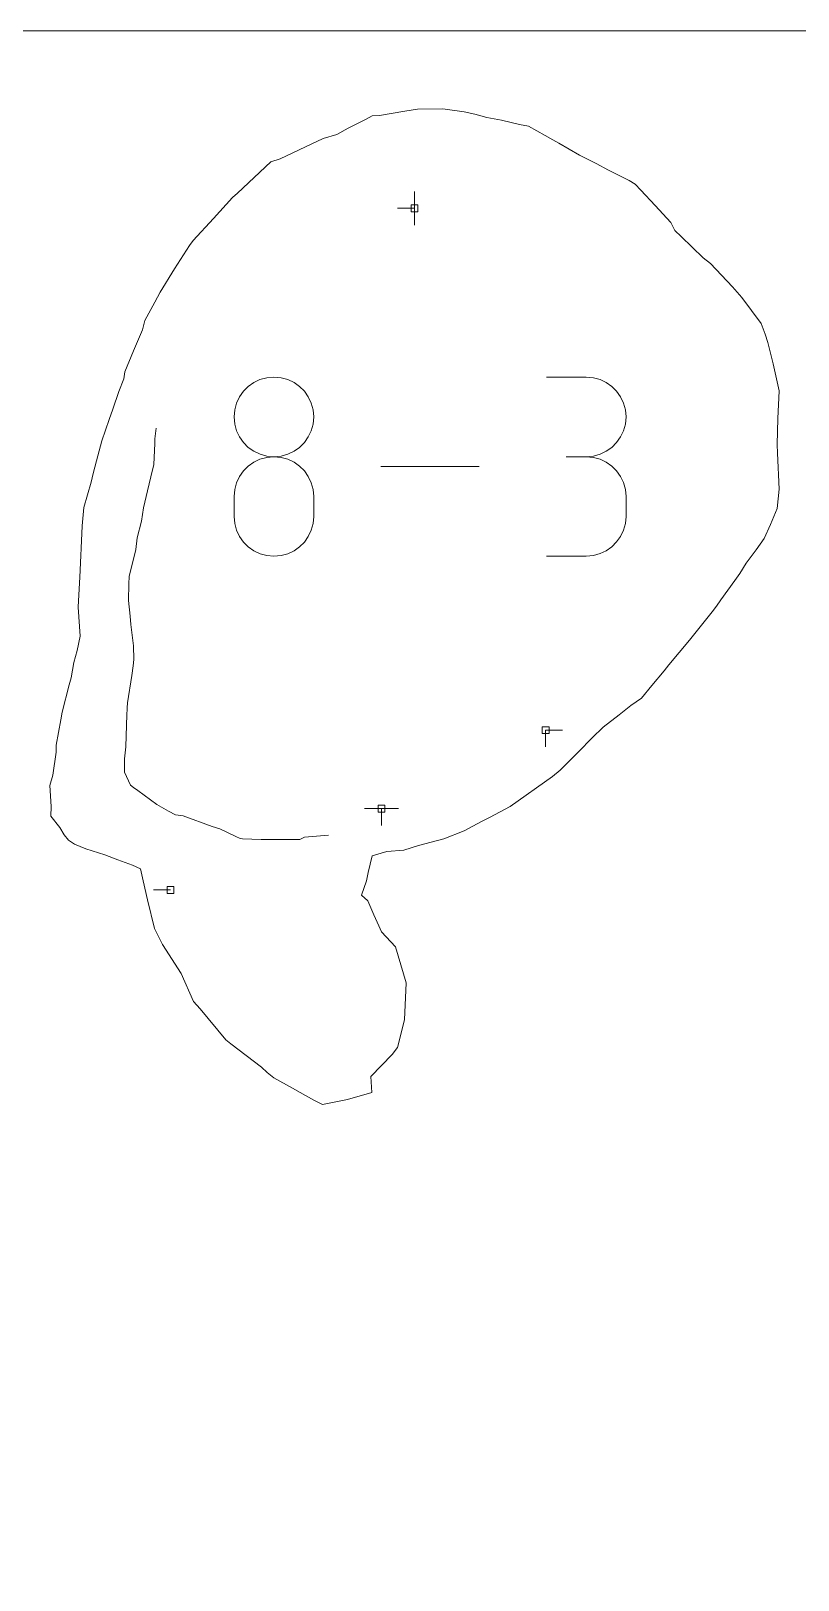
# Model space of a CAD drawing. Header units: millimetres. Extents: x -446 to 392, y -249 to 379.
# Drawn here: x 170.6 to 235.5, y 247.9 to 379 of the extents above; entities that cross this region are included whole.
import ezdxf

# ---------------------------------------------------------------- set-up
doc = ezdxf.new("R2010")
doc.units = ezdxf.units.MM
doc.header["$MEASUREMENT"] = 0
doc.layers.add('Layer 1', color=7, linetype='Continuous')

msp = doc.modelspace()

# ---------------------------------------------------------------- linework, layer by layer
at = {"layer": 'Layer 1', "color": 5, "lineweight": 0}
for points, knots in [([(-446.0374, -230.5655), (-446.0374, -230.5655), (392.1616, -230.5655), (392.1616, -230.5655), (392.1616, -230.5655), (392.1616, -230.5655), (392.1616, 379.0343), (392.1616, 379.0343), (392.1616, 379.0343), (392.1616, 379.0343), (-446.0374, 379.0343), (-446.0374, 379.0343), (-446.0374, 379.0343), (-446.0374, 379.0343), (-446.0374, -230.5655), (-446.0374, -230.5655)], [0, 0, 0, 0, 0.2, 0.2, 0.2, 0.2, 0.4, 0.4, 0.4, 0.4, 0.6, 0.6, 0.6, 0.6, 1, 1, 1, 1]), ([(201.6328, 292.9546), (201.6328, 292.9546), (202.2327, 295.3052), (202.2327, 295.3052), (202.2327, 295.3052), (202.2327, 295.3052), (202.3812, 298.4278), (202.3812, 298.4278), (202.3812, 298.4278), (202.3812, 298.4278), (201.4785, 301.4743), (201.4785, 301.4743), (201.4785, 301.4743), (201.4785, 301.4743), (200.2729, 302.7622), (200.2729, 302.7622), (200.2729, 302.7622), (200.2729, 302.7622), (200.0501, 303.2696), (200.0501, 303.2696), (200.0501, 303.2696), (200.0501, 303.2696), (199.633, 304.2049), (199.633, 304.2049), (199.633, 304.2049), (199.633, 304.2049), (199.1244, 305.3648), (199.1244, 305.3648), (199.1244, 305.3648), (199.1244, 305.3648), (198.5988, 305.8716), (198.5988, 305.8716), (198.5988, 305.8716), (198.5988, 305.8716), (199.0045, 307.0646), (199.0045, 307.0646), (199.0045, 307.0646), (199.0045, 307.0646), (199.1701, 307.7742), (199.1701, 307.7742), (199.1701, 307.7742), (199.1701, 307.7742), (199.5015, 309.1827), (199.5015, 309.1827), (199.5015, 309.1827), (199.5015, 309.1827), (200.7414, 309.5689), (200.7414, 309.5689), (200.7414, 309.5689), (200.7414, 309.5689), (202.1813, 309.6723), (202.1813, 309.6723), (202.1813, 309.6723), (202.1813, 309.6723), (203.4269, 310.0723), (203.4269, 310.0723), (203.4269, 310.0723), (203.4269, 310.0723), (203.9525, 310.21), (203.9525, 310.21), (203.9525, 310.21), (203.9525, 310.21), (205.5638, 310.6328), (205.5638, 310.6328), (205.5638, 310.6328), (205.5638, 310.6328), (207.2722, 311.2985), (207.2722, 311.2985), (207.2722, 311.2985), (207.2722, 311.2985), (208.7577, 312.0881), (208.7577, 312.0881), (208.7577, 312.0881), (208.7577, 312.0881), (209.4319, 312.4486), (209.4319, 312.4486), (209.4319, 312.4486), (209.4319, 312.4486), (211.1689, 313.3742), (211.1689, 313.3742), (211.1689, 313.3742), (211.1689, 313.3742), (214.74, 315.9151), (214.74, 315.9151), (214.74, 315.9151), (214.74, 315.9151), (215.4028, 316.4556), (215.4028, 316.4556), (215.4028, 316.4556), (215.4028, 316.4556), (216.9569, 318.0092), (216.9569, 318.0092), (216.9569, 318.0092), (216.9569, 318.0092), (218.1168, 319.1708), (218.1168, 319.1708), (218.1168, 319.1708), (218.1168, 319.1708), (219.0424, 320.0855), (219.0424, 320.0855), (219.0424, 320.0855), (219.0424, 320.0855), (220.4022, 321.1192), (220.4022, 321.1192), (220.4022, 321.1192), (220.4022, 321.1192), (221.385, 321.9071), (221.385, 321.9071), (221.385, 321.9071), (221.385, 321.9071), (222.2763, 322.5459), (222.2763, 322.5459), (222.2763, 322.5459), (222.2763, 322.5459), (223.1677, 323.6189), (223.1677, 323.6189), (223.1677, 323.6189), (223.1677, 323.6189), (224.2076, 324.8542), (224.2076, 324.8542), (224.2076, 324.8542), (224.2076, 324.8542), (224.6075, 325.3576), (224.6075, 325.3576), (224.6075, 325.3576), (224.6075, 325.3576), (226.3559, 327.4482), (226.3559, 327.4482), (226.3559, 327.4482), (226.3559, 327.4482), (226.7959, 328.027), (226.7959, 328.027), (226.7959, 328.027), (226.7959, 328.027), (228.2643, 329.8554), (228.2643, 329.8554), (228.2643, 329.8554), (228.2643, 329.8554), (228.63, 330.3348), (228.63, 330.3348), (228.63, 330.3348), (228.63, 330.3348), (229.0013, 330.8616), (229.0013, 330.8616), (229.0013, 330.8616), (229.0013, 330.8616), (230.1841, 332.5054), (230.1841, 332.5054), (230.1841, 332.5054), (230.1841, 332.5054), (230.6069, 333.0888), (230.6069, 333.0888), (230.6069, 333.0888), (230.6069, 333.0888), (231.1326, 333.9613), (231.1326, 333.9613), (231.1326, 333.9613), (231.1326, 333.9613), (231.9782, 335.1114), (231.9782, 335.1114), (231.9782, 335.1114), (231.9782, 335.1114), (232.6695, 336.0519), (232.6695, 336.0519), (232.6695, 336.0519), (232.6695, 336.0519), (233.1838, 337.2483), (233.1838, 337.2483), (233.1838, 337.2483), (233.1838, 337.2483), (233.7666, 338.6065), (233.7666, 338.6065), (233.7666, 338.6065), (233.7666, 338.6065), (233.9151, 340.2497), (233.9151, 340.2497), (233.9151, 340.2497), (233.9151, 340.2497), (233.7951, 343.278), (233.7951, 343.278), (233.7951, 343.278), (233.7951, 343.278), (233.7551, 344.0322), (233.7551, 344.0322), (233.7551, 344.0322), (233.7551, 344.0322), (233.818, 346.232), (233.818, 346.232), (233.818, 346.232), (233.818, 346.232), (233.9323, 348.5689), (233.9323, 348.5689), (233.9323, 348.5689), (233.9323, 348.5689), (233.418, 350.8429), (233.418, 350.8429), (233.418, 350.8429), (233.418, 350.8429), (232.9667, 352.6485), (232.9667, 352.6485), (232.9667, 352.6485), (232.9667, 352.6485), (232.7495, 353.3741), (232.7495, 353.3741), (232.7495, 353.3741), (232.7495, 353.3741), (232.401, 354.2769), (232.401, 354.2769), (232.401, 354.2769), (232.401, 354.2769), (230.7726, 356.4709), (230.7726, 356.4709), (230.7726, 356.4709), (230.7726, 356.4709), (229.967, 357.3794), (229.967, 357.3794), (229.967, 357.3794), (229.967, 357.3794), (228.1329, 359.3563), (228.1329, 359.3563), (228.1329, 359.3563), (228.1329, 359.3563), (227.4872, 359.8191), (227.4872, 359.8191), (227.4872, 359.8191), (227.4872, 359.8191), (225.6246, 361.6247), (225.6246, 361.6247), (225.6246, 361.6247), (225.6246, 361.6247), (225.0989, 362.1389), (225.0989, 362.1389), (225.0989, 362.1389), (225.0989, 362.1389), (224.7618, 362.8188), (224.7618, 362.8188), (224.7618, 362.8188), (224.7618, 362.8188), (223.4248, 364.2587), (223.4248, 364.2587), (223.4248, 364.2587), (223.4248, 364.2587), (222.2249, 365.5557), (222.2249, 365.5557), (222.2249, 365.5557), (222.2249, 365.5557), (221.7507, 366.0756), (221.7507, 366.0756), (221.7507, 366.0756), (221.7507, 366.0756), (221.2364, 366.3613), (221.2364, 366.3613), (221.2364, 366.3613), (221.2364, 366.3613), (219.4938, 367.2412), (219.4938, 367.2412), (219.4938, 367.2412), (219.4938, 367.2412), (218.4424, 367.8069), (218.4424, 367.8069), (218.4424, 367.8069), (218.4424, 367.8069), (217.0254, 368.5268), (217.0254, 368.5268), (217.0254, 368.5268), (217.0254, 368.5268), (215.2885, 369.5439), (215.2885, 369.5439), (215.2885, 369.5439), (215.2885, 369.5439), (214.7685, 369.8238), (214.7685, 369.8238), (214.7685, 369.8238), (214.7685, 369.8238), (214.1229, 370.1724), (214.1229, 370.1724), (214.1229, 370.1724), (214.1229, 370.1724), (212.7287, 370.9723), (212.7287, 370.9723), (212.7287, 370.9723), (212.7287, 370.9723), (211.9745, 371.1208), (211.9745, 371.1208), (211.9745, 371.1208), (211.9745, 371.1208), (210.4318, 371.4751), (210.4318, 371.4751), (210.4318, 371.4751), (210.4318, 371.4751), (209.2034, 371.7151), (209.2034, 371.7151), (209.2034, 371.7151), (209.2034, 371.7151), (208.1864, 371.9893), (208.1864, 371.9893), (208.1864, 371.9893), (208.1864, 371.9893), (207.2836, 372.2007), (207.2836, 372.2007), (207.2836, 372.2007), (207.2836, 372.2007), (205.4666, 372.4464), (205.4666, 372.4464), (205.4666, 372.4464), (205.4666, 372.4464), (203.3354, 372.4007), (203.3354, 372.4007), (203.3354, 372.4007), (203.3354, 372.4007), (202.2613, 372.235), (202.2613, 372.235), (202.2613, 372.235), (202.2613, 372.235), (200.1186, 371.875), (200.1186, 371.875), (200.1186, 371.875), (200.1186, 371.875), (199.4901, 371.8465), (199.4901, 371.8465), (199.4901, 371.8465), (199.4901, 371.8465), (198.9759, 371.5722), (198.9759, 371.5722), (198.9759, 371.5722), (198.9759, 371.5722), (197.4675, 370.8123), (197.4675, 370.8123), (197.4675, 370.8123), (197.4675, 370.8123), (196.5076, 370.2638), (196.5076, 370.2638), (196.5076, 370.2638), (196.5076, 370.2638), (195.3534, 369.9381), (195.3534, 369.9381), (195.3534, 369.9381), (195.3534, 369.9381), (193.3308, 368.9725), (193.3308, 368.9725), (193.3308, 368.9725), (193.3308, 368.9725), (191.7252, 368.2011), (191.7252, 368.2011), (191.7252, 368.2011), (191.7252, 368.2011), (190.9196, 367.9554), (190.9196, 367.9554), (190.9196, 367.9554), (190.9196, 367.9554), (188.0913, 365.2986), (188.0913, 365.2986), (188.0913, 365.2986), (188.0913, 365.2986), (187.6685, 364.9215), (187.6685, 364.9215), (187.6685, 364.9215), (187.6685, 364.9215), (186.0801, 363.1674), (186.0801, 363.1674), (186.0801, 363.1674), (186.0801, 363.1674), (184.3431, 361.2876), (184.3431, 361.2876), (184.3431, 361.2876), (184.3431, 361.2876), (184.0403, 360.859), (184.0403, 360.859), (184.0403, 360.859), (184.0403, 360.859), (182.7661, 358.8935), (182.7661, 358.8935), (182.7661, 358.8935), (182.7661, 358.8935), (181.5605, 356.9109), (181.5605, 356.9109), (181.5605, 356.9109), (181.5605, 356.9109), (181.1034, 356.0824), (181.1034, 356.0824), (181.1034, 356.0824), (181.1034, 356.0824), (180.2578, 354.5283), (180.2578, 354.5283), (180.2578, 354.5283), (180.2578, 354.5283), (180.0693, 353.7398), (180.0693, 353.7398), (180.0693, 353.7398), (180.0693, 353.7398), (179.3036, 351.9514), (179.3036, 351.9514), (179.3036, 351.9514), (179.3036, 351.9514), (178.5609, 350.1859), (178.5609, 350.1859), (178.5609, 350.1859), (178.5609, 350.1859), (178.4866, 349.5916), (178.4866, 349.5916), (178.4866, 349.5916), (178.4866, 349.5916), (178.0638, 348.5003), (178.0638, 348.5003), (178.0638, 348.5003), (178.0638, 348.5003), (177.5552, 347.0148), (177.5552, 347.0148), (177.5552, 347.0148), (177.5552, 347.0148), (177.2581, 346.1348), (177.2581, 346.1348), (177.2581, 346.1348), (177.2581, 346.1348), (176.6239, 344.3179), (176.6239, 344.3179), (176.6239, 344.3179), (176.6239, 344.3179), (176.1668, 342.6381), (176.1668, 342.6381), (176.1668, 342.6381), (176.1668, 342.6381), (175.8926, 341.5582), (175.8926, 341.5582), (175.8926, 341.5582), (175.8926, 341.5582), (175.7154, 340.8383), (175.7154, 340.8383), (175.7154, 340.8383), (175.7154, 340.8383), (175.0984, 338.691), (175.0984, 338.691), (175.0984, 338.691), (175.0984, 338.691), (174.9498, 337.1278), (174.9498, 337.1278), (174.9498, 337.1278), (174.9498, 337.1278), (174.8698, 335.2303), (174.8698, 335.2303), (174.8698, 335.2303), (174.8698, 335.2303), (174.847, 334.6155), (174.847, 334.6155), (174.847, 334.6155), (174.847, 334.6155), (174.767, 332.7734), (174.767, 332.7734), (174.767, 332.7734), (174.767, 332.7734), (174.6584, 330.7816), (174.6584, 330.7816), (174.6584, 330.7816), (174.6584, 330.7816), (174.6241, 330.2405), (174.6241, 330.2405), (174.6241, 330.2405), (174.6241, 330.2405), (174.8012, 327.7973), (174.8012, 327.7973), (174.8012, 327.7973), (174.8012, 327.7973), (174.527, 326.5883), (174.527, 326.5883), (174.527, 326.5883), (174.527, 326.5883), (174.2642, 325.5724), (174.2642, 325.5724), (174.2642, 325.5724), (174.2642, 325.5724), (174.0242, 324.2651), (174.0242, 324.2651), (174.0242, 324.2651), (174.0242, 324.2651), (173.8756, 323.6612), (173.8756, 323.6612), (173.8756, 323.6612), (173.8756, 323.6612), (173.2757, 321.3591), (173.2757, 321.3591), (173.2757, 321.3591), (173.2757, 321.3591), (173.15, 320.7032), (173.15, 320.7032), (173.15, 320.7032), (173.15, 320.7032), (172.7615, 318.5468), (172.7615, 318.5468), (172.7615, 318.5468), (172.7615, 318.5468), (172.7615, 317.9566), (172.7615, 317.9566), (172.7615, 317.9566), (172.7615, 317.9566), (172.4758, 316.0168), (172.4758, 316.0168), (172.4758, 316.0168), (172.4758, 316.0168), (172.2244, 315.1375), (172.2244, 315.1375), (172.2244, 315.1375), (172.2244, 315.1375), (172.3444, 313.3708), (172.3444, 313.3708), (172.3444, 313.3708), (172.3444, 313.3708), (172.3158, 312.5378), (172.3158, 312.5378), (172.3158, 312.5378), (172.3158, 312.5378), (173.0871, 311.5744), (173.0871, 311.5744), (173.0871, 311.5744), (173.0871, 311.5744), (173.4528, 310.9613), (173.4528, 310.9613), (173.4528, 310.9613), (173.4528, 310.9613), (173.8128, 310.5111), (173.8128, 310.5111), (173.8128, 310.5111), (173.8128, 310.5111), (174.3041, 310.1717), (174.3041, 310.1717), (174.3041, 310.1717), (174.3041, 310.1717), (175.2641, 309.7695), (175.2641, 309.7695), (175.2641, 309.7695), (175.2641, 309.7695), (176.8867, 309.2655), (176.8867, 309.2655), (176.8867, 309.2655), (176.8867, 309.2655), (177.9895, 308.8433), (177.9895, 308.8433), (177.9895, 308.8433), (177.9895, 308.8433), (179.2351, 308.401), (179.2351, 308.401), (179.2351, 308.401), (179.2351, 308.401), (179.9036, 308.1011), (179.9036, 308.1011), (179.9036, 308.1011), (179.9036, 308.1011), (180.1264, 307.0857), (180.1264, 307.0857), (180.1264, 307.0857), (180.1264, 307.0857), (180.4978, 305.4682), (180.4978, 305.4682), (180.4978, 305.4682), (180.4978, 305.4682), (181.0692, 303.0456), (181.0692, 303.0456), (181.0692, 303.0456), (181.0692, 303.0456), (181.7491, 301.6777), (181.7491, 301.6777), (181.7491, 301.6777), (181.7491, 301.6777), (183.3489, 299.2368), (183.3489, 299.2368), (183.3489, 299.2368), (183.3489, 299.2368), (184.3774, 296.8651), (184.3774, 296.8651), (184.3774, 296.8651), (184.3774, 296.8651), (184.9545, 296.2383), (184.9545, 296.2383), (184.9545, 296.2383), (184.9545, 296.2383), (187.1257, 293.618), (187.1257, 293.618), (187.1257, 293.618), (187.1257, 293.618), (187.5314, 293.2586), (187.5314, 293.2586), (187.5314, 293.2586), (187.5314, 293.2586), (190.1425, 291.3039), (190.1425, 291.3039), (190.1425, 291.3039), (190.1425, 291.3039), (190.6167, 290.852), (190.6167, 290.852), (190.6167, 290.852), (190.6167, 290.852), (191.1653, 290.4035), (191.1653, 290.4035), (191.1653, 290.4035), (191.1653, 290.4035), (192.748, 289.5224), (192.748, 289.5224), (192.748, 289.5224), (192.748, 289.5224), (193.4165, 289.1436), (193.4165, 289.1436), (193.4165, 289.1436), (193.4165, 289.1436), (194.5649, 288.4871), (194.5649, 288.4871), (194.5649, 288.4871), (194.5649, 288.4871), (195.2963, 288.1454), (195.2963, 288.1454), (195.2963, 288.1454), (195.2963, 288.1454), (197.3989, 288.5551), (197.3989, 288.5551), (197.3989, 288.5551), (197.3989, 288.5551), (199.4787, 289.1493), (199.4787, 289.1493), (199.4787, 289.1493), (199.4787, 289.1493), (199.3758, 290.508), (199.3758, 290.508), (199.3758, 290.508), (199.3758, 290.508), (201.1928, 292.3598), (201.1928, 292.3598), (201.1928, 292.3598), (201.1928, 292.3598), (201.6328, 292.9546), (201.6328, 292.9546)], [0, 0, 0, 0, 0.00632911, 0.00632911, 0.00632911, 0.00632911, 0.01265823, 0.01265823, 0.01265823, 0.01265823, 0.01898734, 0.01898734, 0.01898734, 0.01898734, 0.02531646, 0.02531646, 0.02531646, 0.02531646, 0.03164557, 0.03164557, 0.03164557, 0.03164557, 0.03797468, 0.03797468, 0.03797468, 0.03797468, 0.0443038, 0.0443038, 0.0443038, 0.0443038, 0.05063291, 0.05063291, 0.05063291, 0.05063291, 0.05696203, 0.05696203, 0.05696203, 0.05696203, 0.06329114, 0.06329114, 0.06329114, 0.06329114, 0.06962025, 0.06962025, 0.06962025, 0.06962025, 0.07594937, 0.07594937, 0.07594937, 0.07594937, 0.08227848, 0.08227848, 0.08227848, 0.08227848, 0.08860759, 0.08860759, 0.08860759, 0.08860759, 0.09493671, 0.09493671, 0.09493671, 0.09493671, 0.10126582, 0.10126582, 0.10126582, 0.10126582, 0.10759494, 0.10759494, 0.10759494, 0.10759494, 0.11392405, 0.11392405, 0.11392405, 0.11392405, 0.12025316, 0.12025316, 0.12025316, 0.12025316, 0.12658228, 0.12658228, 0.12658228, 0.12658228, 0.13291139, 0.13291139, 0.13291139, 0.13291139, 0.13924051, 0.13924051, 0.13924051, 0.13924051, 0.14556962, 0.14556962, 0.14556962, 0.14556962, 0.15189873, 0.15189873, 0.15189873, 0.15189873, 0.15822785, 0.15822785, 0.15822785, 0.15822785, 0.16455696, 0.16455696, 0.16455696, 0.16455696, 0.17088608, 0.17088608, 0.17088608, 0.17088608, 0.17721519, 0.17721519, 0.17721519, 0.17721519, 0.1835443, 0.1835443, 0.1835443, 0.1835443, 0.18987342, 0.18987342, 0.18987342, 0.18987342, 0.19620253, 0.19620253, 0.19620253, 0.19620253, 0.20253165, 0.20253165, 0.20253165, 0.20253165, 0.20886076, 0.20886076, 0.20886076, 0.20886076, 0.21518987, 0.21518987, 0.21518987, 0.21518987, 0.22151899, 0.22151899, 0.22151899, 0.22151899, 0.2278481, 0.2278481, 0.2278481, 0.2278481, 0.23417722, 0.23417722, 0.23417722, 0.23417722, 0.24050633, 0.24050633, 0.24050633, 0.24050633, 0.24683544, 0.24683544, 0.24683544, 0.24683544, 0.25316456, 0.25316456, 0.25316456, 0.25316456, 0.25949367, 0.25949367, 0.25949367, 0.25949367, 0.26582278, 0.26582278, 0.26582278, 0.26582278, 0.2721519, 0.2721519, 0.2721519, 0.2721519, 0.27848101, 0.27848101, 0.27848101, 0.27848101, 0.28481013, 0.28481013, 0.28481013, 0.28481013, 0.29113924, 0.29113924, 0.29113924, 0.29113924, 0.29746835, 0.29746835, 0.29746835, 0.29746835, 0.30379747, 0.30379747, 0.30379747, 0.30379747, 0.31012658, 0.31012658, 0.31012658, 0.31012658, 0.3164557, 0.3164557, 0.3164557, 0.3164557, 0.32278481, 0.32278481, 0.32278481, 0.32278481, 0.32911392, 0.32911392, 0.32911392, 0.32911392, 0.33544304, 0.33544304, 0.33544304, 0.33544304, 0.34177215, 0.34177215, 0.34177215, 0.34177215, 0.34810127, 0.34810127, 0.34810127, 0.34810127, 0.35443038, 0.35443038, 0.35443038, 0.35443038, 0.36075949, 0.36075949, 0.36075949, 0.36075949, 0.36708861, 0.36708861, 0.36708861, 0.36708861, 0.37341772, 0.37341772, 0.37341772, 0.37341772, 0.37974684, 0.37974684, 0.37974684, 0.37974684, 0.38607595, 0.38607595, 0.38607595, 0.38607595, 0.39240506, 0.39240506, 0.39240506, 0.39240506, 0.39873418, 0.39873418, 0.39873418, 0.39873418, 0.40506329, 0.40506329, 0.40506329, 0.40506329, 0.41139241, 0.41139241, 0.41139241, 0.41139241, 0.41772152, 0.41772152, 0.41772152, 0.41772152, 0.42405063, 0.42405063, 0.42405063, 0.42405063, 0.43037975, 0.43037975, 0.43037975, 0.43037975, 0.43670886, 0.43670886, 0.43670886, 0.43670886, 0.44303797, 0.44303797, 0.44303797, 0.44303797, 0.44936709, 0.44936709, 0.44936709, 0.44936709, 0.4556962, 0.4556962, 0.4556962, 0.4556962, 0.46202532, 0.46202532, 0.46202532, 0.46202532, 0.46835443, 0.46835443, 0.46835443, 0.46835443, 0.47468354, 0.47468354, 0.47468354, 0.47468354, 0.48101266, 0.48101266, 0.48101266, 0.48101266, 0.48734177, 0.48734177, 0.48734177, 0.48734177, 0.49367089, 0.49367089, 0.49367089, 0.49367089, 0.5, 0.5, 0.5, 0.5, 0.50632911, 0.50632911, 0.50632911, 0.50632911, 0.51265823, 0.51265823, 0.51265823, 0.51265823, 0.51898734, 0.51898734, 0.51898734, 0.51898734, 0.52531646, 0.52531646, 0.52531646, 0.52531646, 0.53164557, 0.53164557, 0.53164557, 0.53164557, 0.53797468, 0.53797468, 0.53797468, 0.53797468, 0.5443038, 0.5443038, 0.5443038, 0.5443038, 0.55063291, 0.55063291, 0.55063291, 0.55063291, 0.55696203, 0.55696203, 0.55696203, 0.55696203, 0.56329114, 0.56329114, 0.56329114, 0.56329114, 0.56962025, 0.56962025, 0.56962025, 0.56962025, 0.57594937, 0.57594937, 0.57594937, 0.57594937, 0.58227848, 0.58227848, 0.58227848, 0.58227848, 0.58860759, 0.58860759, 0.58860759, 0.58860759, 0.59493671, 0.59493671, 0.59493671, 0.59493671, 0.60126582, 0.60126582, 0.60126582, 0.60126582, 0.60759494, 0.60759494, 0.60759494, 0.60759494, 0.61392405, 0.61392405, 0.61392405, 0.61392405, 0.62025316, 0.62025316, 0.62025316, 0.62025316, 0.62658228, 0.62658228, 0.62658228, 0.62658228, 0.63291139, 0.63291139, 0.63291139, 0.63291139, 0.63924051, 0.63924051, 0.63924051, 0.63924051, 0.64556962, 0.64556962, 0.64556962, 0.64556962, 0.65189873, 0.65189873, 0.65189873, 0.65189873, 0.65822785, 0.65822785, 0.65822785, 0.65822785, 0.66455696, 0.66455696, 0.66455696, 0.66455696, 0.67088608, 0.67088608, 0.67088608, 0.67088608, 0.67721519, 0.67721519, 0.67721519, 0.67721519, 0.6835443, 0.6835443, 0.6835443, 0.6835443, 0.68987342, 0.68987342, 0.68987342, 0.68987342, 0.69620253, 0.69620253, 0.69620253, 0.69620253, 0.70253165, 0.70253165, 0.70253165, 0.70253165, 0.70886076, 0.70886076, 0.70886076, 0.70886076, 0.71518987, 0.71518987, 0.71518987, 0.71518987, 0.72151899, 0.72151899, 0.72151899, 0.72151899, 0.7278481, 0.7278481, 0.7278481, 0.7278481, 0.73417722, 0.73417722, 0.73417722, 0.73417722, 0.74050633, 0.74050633, 0.74050633, 0.74050633, 0.74683544, 0.74683544, 0.74683544, 0.74683544, 0.75316456, 0.75316456, 0.75316456, 0.75316456, 0.75949367, 0.75949367, 0.75949367, 0.75949367, 0.76582278, 0.76582278, 0.76582278, 0.76582278, 0.7721519, 0.7721519, 0.7721519, 0.7721519, 0.77848101, 0.77848101, 0.77848101, 0.77848101, 0.78481013, 0.78481013, 0.78481013, 0.78481013, 0.79113924, 0.79113924, 0.79113924, 0.79113924, 0.79746835, 0.79746835, 0.79746835, 0.79746835, 0.80379747, 0.80379747, 0.80379747, 0.80379747, 0.81012658, 0.81012658, 0.81012658, 0.81012658, 0.8164557, 0.8164557, 0.8164557, 0.8164557, 0.82278481, 0.82278481, 0.82278481, 0.82278481, 0.82911392, 0.82911392, 0.82911392, 0.82911392, 0.83544304, 0.83544304, 0.83544304, 0.83544304, 0.84177215, 0.84177215, 0.84177215, 0.84177215, 0.84810127, 0.84810127, 0.84810127, 0.84810127, 0.85443038, 0.85443038, 0.85443038, 0.85443038, 0.86075949, 0.86075949, 0.86075949, 0.86075949, 0.86708861, 0.86708861, 0.86708861, 0.86708861, 0.87341772, 0.87341772, 0.87341772, 0.87341772, 0.87974684, 0.87974684, 0.87974684, 0.87974684, 0.88607595, 0.88607595, 0.88607595, 0.88607595, 0.89240506, 0.89240506, 0.89240506, 0.89240506, 0.89873418, 0.89873418, 0.89873418, 0.89873418, 0.90506329, 0.90506329, 0.90506329, 0.90506329, 0.91139241, 0.91139241, 0.91139241, 0.91139241, 0.91772152, 0.91772152, 0.91772152, 0.91772152, 0.92405063, 0.92405063, 0.92405063, 0.92405063, 0.93037975, 0.93037975, 0.93037975, 0.93037975, 0.93670886, 0.93670886, 0.93670886, 0.93670886, 0.94303797, 0.94303797, 0.94303797, 0.94303797, 0.94936709, 0.94936709, 0.94936709, 0.94936709, 0.9556962, 0.9556962, 0.9556962, 0.9556962, 0.96202532, 0.96202532, 0.96202532, 0.96202532, 0.96835443, 0.96835443, 0.96835443, 0.96835443, 0.97468354, 0.97468354, 0.97468354, 0.97468354, 0.98101266, 0.98101266, 0.98101266, 0.98101266, 0.98734177, 0.98734177, 0.98734177, 0.98734177, 1, 1, 1, 1])]:
    msp.add_open_spline(points, degree=3, knots=knots, dxfattribs=at)
at = {"layer": 'Layer 1', "color": 190, "lineweight": 0}
for points, knots in [([(203.0783, 364.0187), (203.0783, 364.0187), (203.0783, 365.4471), (203.0783, 365.4471), (203.0783, 365.4471), (203.0783, 365.4471), (203.0783, 362.5903), (203.0783, 362.5903), (203.0783, 362.5903), (203.0783, 362.5903), (203.0783, 364.0187), (203.0783, 364.0187), (203.0783, 364.0187), (203.0783, 364.0187), (201.6499, 364.0187), (201.6499, 364.0187)], [0, 0, 0, 0, 0.2, 0.2, 0.2, 0.2, 0.4, 0.4, 0.4, 0.4, 0.6, 0.6, 0.6, 0.6, 1, 1, 1, 1]), ([(203.0783, 364.0187), (203.0783, 364.0187), (203.0783, 365.4471), (203.0783, 365.4471), (203.0783, 365.4471), (203.0783, 365.4471), (203.0783, 362.5903), (203.0783, 362.5903)], [0, 0, 0, 0, 0.33333333, 0.33333333, 0.33333333, 0.33333333, 1, 1, 1, 1]), ([(214.1743, 319.8347), (214.1743, 319.8347), (215.6027, 319.8347), (215.6027, 319.8347), (215.6027, 319.8347), (215.6027, 319.8347), (214.1743, 319.8347), (214.1743, 319.8347), (214.1743, 319.8347), (214.1743, 319.8347), (214.1743, 318.4063), (214.1743, 318.4063)], [0, 0, 0, 0, 0.25, 0.25, 0.25, 0.25, 0.5, 0.5, 0.5, 0.5, 1, 1, 1, 1]), ([(200.29, 313.1834), (200.29, 313.1834), (201.7185, 313.1834), (201.7185, 313.1834), (201.7185, 313.1834), (201.7185, 313.1834), (200.29, 313.1834), (200.29, 313.1834), (200.29, 313.1834), (200.29, 313.1834), (200.29, 311.755), (200.29, 311.755), (200.29, 311.755), (200.29, 311.755), (200.29, 313.1834), (200.29, 313.1834), (200.29, 313.1834), (200.29, 313.1834), (198.8616, 313.1834), (198.8616, 313.1834)], [0, 0, 0, 0, 0.16666667, 0.16666667, 0.16666667, 0.16666667, 0.33333333, 0.33333333, 0.33333333, 0.33333333, 0.5, 0.5, 0.5, 0.5, 0.66666667, 0.66666667, 0.66666667, 0.66666667, 1, 1, 1, 1]), ([(200.29, 313.1834), (200.29, 313.1834), (201.7185, 313.1834), (201.7185, 313.1834), (201.7185, 313.1834), (201.7185, 313.1834), (200.29, 313.1834), (200.29, 313.1834), (200.29, 313.1834), (200.29, 313.1834), (200.29, 311.755), (200.29, 311.755)], [0, 0, 0, 0, 0.25, 0.25, 0.25, 0.25, 0.5, 0.5, 0.5, 0.5, 1, 1, 1, 1])]:
    msp.add_open_spline(points, degree=3, knots=knots, dxfattribs=at)
for points in [[(203.0783, 364.0187), (203.0783, 364.0187), (203.0783, 365.4471), (203.0783, 365.4471)], [(214.1743, 319.8347), (214.1743, 319.8347), (215.6027, 319.8347), (215.6027, 319.8347)], [(200.29, 313.1834), (200.29, 313.1834), (201.7185, 313.1834), (201.7185, 313.1834)], [(182.429, 306.2973), (182.429, 306.2973), (181.0006, 306.2973), (181.0006, 306.2973)]]:
    msp.add_open_spline(points, degree=3, dxfattribs=at)
at = {"layer": 'Layer 1', "color": 3, "lineweight": 0}
for points in [[(202.7926, 363.733), (202.7926, 363.733), (203.364, 363.733), (203.364, 363.733), (203.364, 363.733), (203.364, 363.733), (203.364, 364.3044), (203.364, 364.3044), (203.364, 364.3044), (203.364, 364.3044), (202.7926, 364.3044), (202.7926, 364.3044), (202.7926, 364.3044), (202.7926, 364.3044), (202.7926, 363.733), (202.7926, 363.733)], [(213.8886, 319.549), (213.8886, 319.549), (214.46, 319.549), (214.46, 319.549), (214.46, 319.549), (214.46, 319.549), (214.46, 320.1204), (214.46, 320.1204), (214.46, 320.1204), (214.46, 320.1204), (213.8886, 320.1204), (213.8886, 320.1204), (213.8886, 320.1204), (213.8886, 320.1204), (213.8886, 319.549), (213.8886, 319.549)], [(200.0043, 312.8977), (200.0043, 312.8977), (200.5757, 312.8977), (200.5757, 312.8977), (200.5757, 312.8977), (200.5757, 312.8977), (200.5757, 313.4691), (200.5757, 313.4691), (200.5757, 313.4691), (200.5757, 313.4691), (200.0043, 313.4691), (200.0043, 313.4691), (200.0043, 313.4691), (200.0043, 313.4691), (200.0043, 312.8977), (200.0043, 312.8977)], [(182.1433, 306.0116), (182.1433, 306.0116), (182.7147, 306.0116), (182.7147, 306.0116), (182.7147, 306.0116), (182.7147, 306.0116), (182.7147, 306.5835), (182.7147, 306.5835), (182.7147, 306.5835), (182.7147, 306.5835), (182.1433, 306.5835), (182.1433, 306.5835), (182.1433, 306.5835), (182.1433, 306.5835), (182.1433, 306.0116), (182.1433, 306.0116)]]:
    msp.add_open_spline(points, degree=3, knots=[0, 0, 0, 0, 0.2, 0.2, 0.2, 0.2, 0.4, 0.4, 0.4, 0.4, 0.6, 0.6, 0.6, 0.6, 1, 1, 1, 1], dxfattribs=at)
at = {"layer": 'Layer 1', "color": 1, "lineweight": 0}
for points, knots in [([(194.5535, 346.3577), (194.5535, 346.3577), (194.5535, 346.3577), (194.5535, 346.3577), (194.5535, 346.3577), (194.5535, 346.3577), (194.4963, 346.9576), (194.4963, 346.9576), (194.4963, 346.9576), (194.4963, 346.9576), (194.3421, 347.529), (194.3421, 347.529), (194.3421, 347.529), (194.3421, 347.529), (194.0907, 348.0547), (194.0907, 348.0547), (194.0907, 348.0547), (194.0907, 348.0547), (193.7593, 348.5232), (193.7593, 348.5232), (193.7593, 348.5232), (193.7593, 348.5232), (193.3536, 348.9288), (193.3536, 348.9288), (193.3536, 348.9288), (193.3536, 348.9288), (192.8851, 349.2602), (192.8851, 349.2602), (192.8851, 349.2602), (192.8851, 349.2602), (192.3594, 349.5116), (192.3594, 349.5116), (192.3594, 349.5116), (192.3594, 349.5116), (191.7881, 349.6659), (191.7881, 349.6659), (191.7881, 349.6659), (191.7881, 349.6659), (191.1824, 349.723), (191.1824, 349.723), (191.1824, 349.723), (191.1824, 349.723), (191.1824, 349.723), (191.1824, 349.723), (191.1824, 349.723), (191.1824, 349.723), (190.5768, 349.6659), (190.5768, 349.6659), (190.5768, 349.6659), (190.5768, 349.6659), (190.0054, 349.5116), (190.0054, 349.5116), (190.0054, 349.5116), (190.0054, 349.5116), (189.4854, 349.2602), (189.4854, 349.2602), (189.4854, 349.2602), (189.4854, 349.2602), (189.0112, 348.9288), (189.0112, 348.9288), (189.0112, 348.9288), (189.0112, 348.9288), (188.6055, 348.5232), (188.6055, 348.5232), (188.6055, 348.5232), (188.6055, 348.5232), (188.2741, 348.0547), (188.2741, 348.0547), (188.2741, 348.0547), (188.2741, 348.0547), (188.0227, 347.529), (188.0227, 347.529), (188.0227, 347.529), (188.0227, 347.529), (187.8685, 346.9576), (187.8685, 346.9576), (187.8685, 346.9576), (187.8685, 346.9576), (187.8113, 346.3577), (187.8113, 346.3577), (187.8113, 346.3577), (187.8113, 346.3577), (187.8113, 346.3577), (187.8113, 346.3577), (187.8113, 346.3577), (187.8113, 346.3577), (187.8685, 345.752), (187.8685, 345.752), (187.8685, 345.752), (187.8685, 345.752), (188.0227, 345.1807), (188.0227, 345.1807), (188.0227, 345.1807), (188.0227, 345.1807), (188.2741, 344.655), (188.2741, 344.655), (188.2741, 344.655), (188.2741, 344.655), (188.6055, 344.1808), (188.6055, 344.1808), (188.6055, 344.1808), (188.6055, 344.1808), (189.0112, 343.7751), (189.0112, 343.7751), (189.0112, 343.7751), (189.0112, 343.7751), (189.4854, 343.4437), (189.4854, 343.4437), (189.4854, 343.4437), (189.4854, 343.4437), (190.0111, 343.1923), (190.0111, 343.1923), (190.0111, 343.1923), (190.0111, 343.1923), (190.5768, 343.038), (190.5768, 343.038), (190.5768, 343.038), (190.5768, 343.038), (191.1824, 342.9809), (191.1824, 342.9809), (191.1824, 342.9809), (191.1824, 342.9809), (191.1824, 342.9809), (191.1824, 342.9809), (191.1824, 342.9809), (191.1824, 342.9809), (191.7881, 343.038), (191.7881, 343.038), (191.7881, 343.038), (191.7881, 343.038), (192.3594, 343.1923), (192.3594, 343.1923), (192.3594, 343.1923), (192.3594, 343.1923), (192.8851, 343.4437), (192.8851, 343.4437), (192.8851, 343.4437), (192.8851, 343.4437), (193.3536, 343.7751), (193.3536, 343.7751), (193.3536, 343.7751), (193.3536, 343.7751), (193.7593, 344.1808), (193.7593, 344.1808), (193.7593, 344.1808), (193.7593, 344.1808), (194.0907, 344.655), (194.0907, 344.655), (194.0907, 344.655), (194.0907, 344.655), (194.3421, 345.1807), (194.3421, 345.1807), (194.3421, 345.1807), (194.3421, 345.1807), (194.4963, 345.752), (194.4963, 345.752), (194.4963, 345.752), (194.4963, 345.752), (194.5535, 346.3577), (194.5535, 346.3577)], [0, 0, 0, 0, 0.02439024, 0.02439024, 0.02439024, 0.02439024, 0.04878049, 0.04878049, 0.04878049, 0.04878049, 0.07317073, 0.07317073, 0.07317073, 0.07317073, 0.09756098, 0.09756098, 0.09756098, 0.09756098, 0.12195122, 0.12195122, 0.12195122, 0.12195122, 0.14634146, 0.14634146, 0.14634146, 0.14634146, 0.17073171, 0.17073171, 0.17073171, 0.17073171, 0.19512195, 0.19512195, 0.19512195, 0.19512195, 0.2195122, 0.2195122, 0.2195122, 0.2195122, 0.24390244, 0.24390244, 0.24390244, 0.24390244, 0.26829268, 0.26829268, 0.26829268, 0.26829268, 0.29268293, 0.29268293, 0.29268293, 0.29268293, 0.31707317, 0.31707317, 0.31707317, 0.31707317, 0.34146341, 0.34146341, 0.34146341, 0.34146341, 0.36585366, 0.36585366, 0.36585366, 0.36585366, 0.3902439, 0.3902439, 0.3902439, 0.3902439, 0.41463415, 0.41463415, 0.41463415, 0.41463415, 0.43902439, 0.43902439, 0.43902439, 0.43902439, 0.46341463, 0.46341463, 0.46341463, 0.46341463, 0.48780488, 0.48780488, 0.48780488, 0.48780488, 0.51219512, 0.51219512, 0.51219512, 0.51219512, 0.53658537, 0.53658537, 0.53658537, 0.53658537, 0.56097561, 0.56097561, 0.56097561, 0.56097561, 0.58536585, 0.58536585, 0.58536585, 0.58536585, 0.6097561, 0.6097561, 0.6097561, 0.6097561, 0.63414634, 0.63414634, 0.63414634, 0.63414634, 0.65853659, 0.65853659, 0.65853659, 0.65853659, 0.68292683, 0.68292683, 0.68292683, 0.68292683, 0.70731707, 0.70731707, 0.70731707, 0.70731707, 0.73170732, 0.73170732, 0.73170732, 0.73170732, 0.75609756, 0.75609756, 0.75609756, 0.75609756, 0.7804878, 0.7804878, 0.7804878, 0.7804878, 0.80487805, 0.80487805, 0.80487805, 0.80487805, 0.82926829, 0.82926829, 0.82926829, 0.82926829, 0.85365854, 0.85365854, 0.85365854, 0.85365854, 0.87804878, 0.87804878, 0.87804878, 0.87804878, 0.90243902, 0.90243902, 0.90243902, 0.90243902, 0.92682927, 0.92682927, 0.92682927, 0.92682927, 0.95121951, 0.95121951, 0.95121951, 0.95121951, 1, 1, 1, 1]), ([(214.2314, 334.5646), (214.2314, 334.5646), (217.6025, 334.5646), (217.6025, 334.5646), (217.6025, 334.5646), (217.6025, 334.5646), (217.6025, 334.5646), (217.6025, 334.5646), (217.6025, 334.5646), (217.6025, 334.5646), (218.2082, 334.6189), (218.2082, 334.6189), (218.2082, 334.6189), (218.2082, 334.6189), (218.7795, 334.7755), (218.7795, 334.7755), (218.7795, 334.7755), (218.7795, 334.7755), (219.3052, 335.0251), (219.3052, 335.0251), (219.3052, 335.0251), (219.3052, 335.0251), (219.7737, 335.3577), (219.7737, 335.3577), (219.7737, 335.3577), (219.7737, 335.3577), (220.1794, 335.7634), (220.1794, 335.7634), (220.1794, 335.7634), (220.1794, 335.7634), (220.5108, 336.233), (220.5108, 336.233), (220.5108, 336.233), (220.5108, 336.233), (220.7622, 336.7575), (220.7622, 336.7575), (220.7622, 336.7575), (220.7622, 336.7575), (220.9165, 337.326), (220.9165, 337.326), (220.9165, 337.326), (220.9165, 337.326), (220.9736, 337.93), (220.9736, 337.93), (220.9736, 337.93), (220.9736, 337.93), (220.9736, 339.6172), (220.9736, 339.6172), (220.9736, 339.6172), (220.9736, 339.6172), (220.9165, 340.2206), (220.9165, 340.2206), (220.9165, 340.2206), (220.9165, 340.2206), (220.7622, 340.7891), (220.7622, 340.7891), (220.7622, 340.7891), (220.7622, 340.7891), (220.5108, 341.3125), (220.5108, 341.3125), (220.5108, 341.3125), (220.5108, 341.3125), (220.1794, 341.781), (220.1794, 341.781), (220.1794, 341.781), (220.1794, 341.781), (219.7737, 342.1867), (219.7737, 342.1867), (219.7737, 342.1867), (219.7737, 342.1867), (219.3052, 342.5238), (219.3052, 342.5238), (219.3052, 342.5238), (219.3052, 342.5238), (218.7795, 342.7695), (218.7795, 342.7695), (218.7795, 342.7695), (218.7795, 342.7695), (218.2082, 342.9295), (218.2082, 342.9295), (218.2082, 342.9295), (218.2082, 342.9295), (217.6025, 342.9809), (217.6025, 342.9809), (217.6025, 342.9809), (217.6025, 342.9809), (215.917, 342.9809), (215.917, 342.9809), (215.917, 342.9809), (215.917, 342.9809), (217.6025, 342.9809), (217.6025, 342.9809), (217.6025, 342.9809), (217.6025, 342.9809), (217.6025, 342.9809), (217.6025, 342.9809), (217.6025, 342.9809), (217.6025, 342.9809), (218.2082, 343.038), (218.2082, 343.038), (218.2082, 343.038), (218.2082, 343.038), (218.7795, 343.1923), (218.7795, 343.1923), (218.7795, 343.1923), (218.7795, 343.1923), (219.3052, 343.4437), (219.3052, 343.4437), (219.3052, 343.4437), (219.3052, 343.4437), (219.7737, 343.7751), (219.7737, 343.7751), (219.7737, 343.7751), (219.7737, 343.7751), (220.1794, 344.1808), (220.1794, 344.1808), (220.1794, 344.1808), (220.1794, 344.1808), (220.5108, 344.655), (220.5108, 344.655), (220.5108, 344.655), (220.5108, 344.655), (220.7622, 345.1807), (220.7622, 345.1807), (220.7622, 345.1807), (220.7622, 345.1807), (220.9165, 345.752), (220.9165, 345.752), (220.9165, 345.752), (220.9165, 345.752), (220.9736, 346.3577), (220.9736, 346.3577), (220.9736, 346.3577), (220.9736, 346.3577), (220.9736, 346.3577), (220.9736, 346.3577), (220.9736, 346.3577), (220.9736, 346.3577), (220.9165, 346.9576), (220.9165, 346.9576), (220.9165, 346.9576), (220.9165, 346.9576), (220.7622, 347.529), (220.7622, 347.529), (220.7622, 347.529), (220.7622, 347.529), (220.5108, 348.0547), (220.5108, 348.0547), (220.5108, 348.0547), (220.5108, 348.0547), (220.1794, 348.5232), (220.1794, 348.5232), (220.1794, 348.5232), (220.1794, 348.5232), (219.7737, 348.9288), (219.7737, 348.9288), (219.7737, 348.9288), (219.7737, 348.9288), (219.3052, 349.2602), (219.3052, 349.2602), (219.3052, 349.2602), (219.3052, 349.2602), (218.7795, 349.5116), (218.7795, 349.5116), (218.7795, 349.5116), (218.7795, 349.5116), (218.2082, 349.6659), (218.2082, 349.6659), (218.2082, 349.6659), (218.2082, 349.6659), (217.6025, 349.723), (217.6025, 349.723), (217.6025, 349.723), (217.6025, 349.723), (214.2314, 349.723), (214.2314, 349.723)], [0, 0, 0, 0, 0.02222222, 0.02222222, 0.02222222, 0.02222222, 0.04444444, 0.04444444, 0.04444444, 0.04444444, 0.06666667, 0.06666667, 0.06666667, 0.06666667, 0.08888889, 0.08888889, 0.08888889, 0.08888889, 0.11111111, 0.11111111, 0.11111111, 0.11111111, 0.13333333, 0.13333333, 0.13333333, 0.13333333, 0.15555556, 0.15555556, 0.15555556, 0.15555556, 0.17777778, 0.17777778, 0.17777778, 0.17777778, 0.2, 0.2, 0.2, 0.2, 0.22222222, 0.22222222, 0.22222222, 0.22222222, 0.24444444, 0.24444444, 0.24444444, 0.24444444, 0.26666667, 0.26666667, 0.26666667, 0.26666667, 0.28888889, 0.28888889, 0.28888889, 0.28888889, 0.31111111, 0.31111111, 0.31111111, 0.31111111, 0.33333333, 0.33333333, 0.33333333, 0.33333333, 0.35555556, 0.35555556, 0.35555556, 0.35555556, 0.37777778, 0.37777778, 0.37777778, 0.37777778, 0.4, 0.4, 0.4, 0.4, 0.42222222, 0.42222222, 0.42222222, 0.42222222, 0.44444444, 0.44444444, 0.44444444, 0.44444444, 0.46666667, 0.46666667, 0.46666667, 0.46666667, 0.48888889, 0.48888889, 0.48888889, 0.48888889, 0.51111111, 0.51111111, 0.51111111, 0.51111111, 0.53333333, 0.53333333, 0.53333333, 0.53333333, 0.55555556, 0.55555556, 0.55555556, 0.55555556, 0.57777778, 0.57777778, 0.57777778, 0.57777778, 0.6, 0.6, 0.6, 0.6, 0.62222222, 0.62222222, 0.62222222, 0.62222222, 0.64444444, 0.64444444, 0.64444444, 0.64444444, 0.66666667, 0.66666667, 0.66666667, 0.66666667, 0.68888889, 0.68888889, 0.68888889, 0.68888889, 0.71111111, 0.71111111, 0.71111111, 0.71111111, 0.73333333, 0.73333333, 0.73333333, 0.73333333, 0.75555556, 0.75555556, 0.75555556, 0.75555556, 0.77777778, 0.77777778, 0.77777778, 0.77777778, 0.8, 0.8, 0.8, 0.8, 0.82222222, 0.82222222, 0.82222222, 0.82222222, 0.84444444, 0.84444444, 0.84444444, 0.84444444, 0.86666667, 0.86666667, 0.86666667, 0.86666667, 0.88888889, 0.88888889, 0.88888889, 0.88888889, 0.91111111, 0.91111111, 0.91111111, 0.91111111, 0.93333333, 0.93333333, 0.93333333, 0.93333333, 0.95555556, 0.95555556, 0.95555556, 0.95555556, 1, 1, 1, 1]), ([(187.8113, 337.9288), (187.8113, 337.9288), (187.8113, 337.9288), (187.8113, 337.9288), (187.8113, 337.9288), (187.8113, 337.9288), (187.8685, 337.3226), (187.8685, 337.3226), (187.8685, 337.3226), (187.8685, 337.3226), (188.0227, 336.753), (188.0227, 336.753), (188.0227, 336.753), (188.0227, 336.753), (188.2741, 336.2284), (188.2741, 336.2284), (188.2741, 336.2284), (188.2741, 336.2284), (188.6055, 335.7588), (188.6055, 335.7588), (188.6055, 335.7588), (188.6055, 335.7588), (189.0112, 335.3537), (189.0112, 335.3537), (189.0112, 335.3537), (189.0112, 335.3537), (189.4854, 335.0223), (189.4854, 335.0223), (189.4854, 335.0223), (189.4854, 335.0223), (190.0111, 334.7737), (190.0111, 334.7737), (190.0111, 334.7737), (190.0111, 334.7737), (190.5768, 334.6178), (190.5768, 334.6178), (190.5768, 334.6178), (190.5768, 334.6178), (191.1824, 334.5635), (191.1824, 334.5635), (191.1824, 334.5635), (191.1824, 334.5635), (191.1824, 334.5635), (191.1824, 334.5635), (191.1824, 334.5635), (191.1824, 334.5635), (191.7881, 334.6178), (191.7881, 334.6178), (191.7881, 334.6178), (191.7881, 334.6178), (192.3594, 334.7737), (192.3594, 334.7737), (192.3594, 334.7737), (192.3594, 334.7737), (192.8851, 335.0223), (192.8851, 335.0223), (192.8851, 335.0223), (192.8851, 335.0223), (193.3536, 335.3537), (193.3536, 335.3537), (193.3536, 335.3537), (193.3536, 335.3537), (193.7593, 335.7588), (193.7593, 335.7588), (193.7593, 335.7588), (193.7593, 335.7588), (194.0907, 336.2284), (194.0907, 336.2284), (194.0907, 336.2284), (194.0907, 336.2284), (194.3421, 336.753), (194.3421, 336.753), (194.3421, 336.753), (194.3421, 336.753), (194.4963, 337.3226), (194.4963, 337.3226), (194.4963, 337.3226), (194.4963, 337.3226), (194.5535, 337.9288), (194.5535, 337.9288), (194.5535, 337.9288), (194.5535, 337.9288), (194.5535, 339.6075), (194.5535, 339.6075), (194.5535, 339.6075), (194.5535, 339.6075), (194.4963, 340.2137), (194.4963, 340.2137), (194.4963, 340.2137), (194.4963, 340.2137), (194.3421, 340.7845), (194.3421, 340.7845), (194.3421, 340.7845), (194.3421, 340.7845), (194.0907, 341.3125), (194.0907, 341.3125), (194.0907, 341.3125), (194.0907, 341.3125), (193.7593, 341.781), (193.7593, 341.781), (193.7593, 341.781), (193.7593, 341.781), (193.3536, 342.1867), (193.3536, 342.1867), (193.3536, 342.1867), (193.3536, 342.1867), (192.8851, 342.5181), (192.8851, 342.5181), (192.8851, 342.5181), (192.8851, 342.5181), (192.3594, 342.7695), (192.3594, 342.7695), (192.3594, 342.7695), (192.3594, 342.7695), (191.7881, 342.9295), (191.7881, 342.9295), (191.7881, 342.9295), (191.7881, 342.9295), (191.1824, 342.9809), (191.1824, 342.9809), (191.1824, 342.9809), (191.1824, 342.9809), (191.1824, 342.9809), (191.1824, 342.9809), (191.1824, 342.9809), (191.1824, 342.9809), (190.5768, 342.9295), (190.5768, 342.9295), (190.5768, 342.9295), (190.5768, 342.9295), (190.0054, 342.7695), (190.0054, 342.7695), (190.0054, 342.7695), (190.0054, 342.7695), (189.4854, 342.5181), (189.4854, 342.5181), (189.4854, 342.5181), (189.4854, 342.5181), (189.0112, 342.1867), (189.0112, 342.1867), (189.0112, 342.1867), (189.0112, 342.1867), (188.6055, 341.781), (188.6055, 341.781), (188.6055, 341.781), (188.6055, 341.781), (188.2741, 341.3068), (188.2741, 341.3068), (188.2741, 341.3068), (188.2741, 341.3068), (188.0227, 340.784), (188.0227, 340.784), (188.0227, 340.784), (188.0227, 340.784), (187.8685, 340.2132), (187.8685, 340.2132), (187.8685, 340.2132), (187.8685, 340.2132), (187.8113, 339.6075), (187.8113, 339.6075), (187.8113, 339.6075), (187.8113, 339.6075), (187.8113, 337.9288), (187.8113, 337.9288)], [0, 0, 0, 0, 0.02380952, 0.02380952, 0.02380952, 0.02380952, 0.04761905, 0.04761905, 0.04761905, 0.04761905, 0.07142857, 0.07142857, 0.07142857, 0.07142857, 0.0952381, 0.0952381, 0.0952381, 0.0952381, 0.11904762, 0.11904762, 0.11904762, 0.11904762, 0.14285714, 0.14285714, 0.14285714, 0.14285714, 0.16666667, 0.16666667, 0.16666667, 0.16666667, 0.19047619, 0.19047619, 0.19047619, 0.19047619, 0.21428571, 0.21428571, 0.21428571, 0.21428571, 0.23809524, 0.23809524, 0.23809524, 0.23809524, 0.26190476, 0.26190476, 0.26190476, 0.26190476, 0.28571429, 0.28571429, 0.28571429, 0.28571429, 0.30952381, 0.30952381, 0.30952381, 0.30952381, 0.33333333, 0.33333333, 0.33333333, 0.33333333, 0.35714286, 0.35714286, 0.35714286, 0.35714286, 0.38095238, 0.38095238, 0.38095238, 0.38095238, 0.4047619, 0.4047619, 0.4047619, 0.4047619, 0.42857143, 0.42857143, 0.42857143, 0.42857143, 0.45238095, 0.45238095, 0.45238095, 0.45238095, 0.47619048, 0.47619048, 0.47619048, 0.47619048, 0.5, 0.5, 0.5, 0.5, 0.52380952, 0.52380952, 0.52380952, 0.52380952, 0.54761905, 0.54761905, 0.54761905, 0.54761905, 0.57142857, 0.57142857, 0.57142857, 0.57142857, 0.5952381, 0.5952381, 0.5952381, 0.5952381, 0.61904762, 0.61904762, 0.61904762, 0.61904762, 0.64285714, 0.64285714, 0.64285714, 0.64285714, 0.66666667, 0.66666667, 0.66666667, 0.66666667, 0.69047619, 0.69047619, 0.69047619, 0.69047619, 0.71428571, 0.71428571, 0.71428571, 0.71428571, 0.73809524, 0.73809524, 0.73809524, 0.73809524, 0.76190476, 0.76190476, 0.76190476, 0.76190476, 0.78571429, 0.78571429, 0.78571429, 0.78571429, 0.80952381, 0.80952381, 0.80952381, 0.80952381, 0.83333333, 0.83333333, 0.83333333, 0.83333333, 0.85714286, 0.85714286, 0.85714286, 0.85714286, 0.88095238, 0.88095238, 0.88095238, 0.88095238, 0.9047619, 0.9047619, 0.9047619, 0.9047619, 0.92857143, 0.92857143, 0.92857143, 0.92857143, 0.95238095, 0.95238095, 0.95238095, 0.95238095, 1, 1, 1, 1])]:
    msp.add_open_spline(points, degree=3, knots=knots, dxfattribs=at)
at = {"layer": 'Layer 1', "color": 2, "lineweight": 0}
msp.add_open_spline([(181.2177, 345.3978), (181.2177, 345.3978), (181.1434, 344.7179), (181.1434, 344.7179), (181.1434, 344.7179), (181.1434, 344.7179), (181.1206, 344.4893), (181.1206, 344.4893), (181.1206, 344.4893), (181.1206, 344.4893), (181.1149, 344.1122), (181.1149, 344.1122), (181.1149, 344.1122), (181.1149, 344.1122), (181.0235, 342.3124), (181.0235, 342.3124), (181.0235, 342.3124), (181.0235, 342.3124), (180.7778, 341.2839), (180.7778, 341.2839), (180.7778, 341.2839), (180.7778, 341.2839), (180.4921, 340.096), (180.4921, 340.096), (180.4921, 340.096), (180.4921, 340.096), (180.1435, 338.6688), (180.1435, 338.6688), (180.1435, 338.6688), (180.1435, 338.6688), (179.9778, 337.5277), (179.9778, 337.5277), (179.9778, 337.5277), (179.9778, 337.5277), (179.6293, 336.125), (179.6293, 336.125), (179.6293, 336.125), (179.6293, 336.125), (179.4979, 335.1371), (179.4979, 335.1371), (179.4979, 335.1371), (179.4979, 335.1371), (178.9437, 332.8299), (178.9437, 332.8299), (178.9437, 332.8299), (178.9437, 332.8299), (178.898, 332.2169), (178.898, 332.2169), (178.898, 332.2169), (178.898, 332.2169), (178.8922, 330.8199), (178.8922, 330.8199), (178.8922, 330.8199), (178.8922, 330.8199), (179.0179, 329.4954), (179.0179, 329.4954), (179.0179, 329.4954), (179.0179, 329.4954), (179.0694, 328.7869), (179.0694, 328.7869), (179.0694, 328.7869), (179.0694, 328.7869), (179.3093, 326.9723), (179.3093, 326.9723), (179.3093, 326.9723), (179.3093, 326.9723), (179.3436, 325.809), (179.3436, 325.809), (179.3436, 325.809), (179.3436, 325.809), (179.2694, 325.2781), (179.2694, 325.2781), (179.2694, 325.2781), (179.2694, 325.2781), (179.1608, 324.4577), (179.1608, 324.4577), (179.1608, 324.4577), (179.1608, 324.4577), (178.8065, 322.1356), (178.8065, 322.1356), (178.8065, 322.1356), (178.8065, 322.1356), (178.7665, 321.7311), (178.7665, 321.7311), (178.7665, 321.7311), (178.7665, 321.7311), (178.7837, 321.6054), (178.7837, 321.6054), (178.7837, 321.6054), (178.7837, 321.6054), (178.7551, 321.1483), (178.7551, 321.1483), (178.7551, 321.1483), (178.7551, 321.1483), (178.6637, 318.4257), (178.6637, 318.4257), (178.6637, 318.4257), (178.6637, 318.4257), (178.5323, 317.4075), (178.5323, 317.4075), (178.5323, 317.4075), (178.5323, 317.4075), (178.5494, 316.2608), (178.5494, 316.2608), (178.5494, 316.2608), (178.5494, 316.2608), (179.0522, 315.1792), (179.0522, 315.1792), (179.0522, 315.1792), (179.0522, 315.1792), (179.2979, 314.9786), (179.2979, 314.9786), (179.2979, 314.9786), (179.2979, 314.9786), (179.6693, 314.7341), (179.6693, 314.7341), (179.6693, 314.7341), (179.6693, 314.7341), (181.2749, 313.5439), (181.2749, 313.5439), (181.2749, 313.5439), (181.2749, 313.5439), (182.2805, 312.9806), (182.2805, 312.9806), (182.2805, 312.9806), (182.2805, 312.9806), (182.8576, 312.6503), (182.8576, 312.6503), (182.8576, 312.6503), (182.8576, 312.6503), (183.4975, 312.5726), (183.4975, 312.5726), (183.4975, 312.5726), (183.4975, 312.5726), (185.9658, 311.6727), (185.9658, 311.6727), (185.9658, 311.6727), (185.9658, 311.6727), (186.6, 311.4824), (186.6, 311.4824), (186.6, 311.4824), (186.6, 311.4824), (187.9599, 310.8259), (187.9599, 310.8259), (187.9599, 310.8259), (187.9599, 310.8259), (188.3256, 310.6591), (188.3256, 310.6591), (188.3256, 310.6591), (188.3256, 310.6591), (188.537, 310.6311), (188.537, 310.6311), (188.537, 310.6311), (188.537, 310.6311), (190.1025, 310.5751), (190.1025, 310.5751), (190.1025, 310.5751), (190.1025, 310.5751), (192.9765, 310.5802), (192.9765, 310.5802), (192.9765, 310.5802), (192.9765, 310.5802), (193.3822, 310.5631), (193.3822, 310.5631), (193.3822, 310.5631), (193.3822, 310.5631), (193.7764, 310.7779), (193.7764, 310.7779), (193.7764, 310.7779), (193.7764, 310.7779), (195.8162, 310.9528), (195.8162, 310.9528)], degree=3, knots=[0, 0, 0, 0, 0.02272727, 0.02272727, 0.02272727, 0.02272727, 0.04545455, 0.04545455, 0.04545455, 0.04545455, 0.06818182, 0.06818182, 0.06818182, 0.06818182, 0.09090909, 0.09090909, 0.09090909, 0.09090909, 0.11363636, 0.11363636, 0.11363636, 0.11363636, 0.13636364, 0.13636364, 0.13636364, 0.13636364, 0.15909091, 0.15909091, 0.15909091, 0.15909091, 0.18181818, 0.18181818, 0.18181818, 0.18181818, 0.20454545, 0.20454545, 0.20454545, 0.20454545, 0.22727273, 0.22727273, 0.22727273, 0.22727273, 0.25, 0.25, 0.25, 0.25, 0.27272727, 0.27272727, 0.27272727, 0.27272727, 0.29545455, 0.29545455, 0.29545455, 0.29545455, 0.31818182, 0.31818182, 0.31818182, 0.31818182, 0.34090909, 0.34090909, 0.34090909, 0.34090909, 0.36363636, 0.36363636, 0.36363636, 0.36363636, 0.38636364, 0.38636364, 0.38636364, 0.38636364, 0.40909091, 0.40909091, 0.40909091, 0.40909091, 0.43181818, 0.43181818, 0.43181818, 0.43181818, 0.45454545, 0.45454545, 0.45454545, 0.45454545, 0.47727273, 0.47727273, 0.47727273, 0.47727273, 0.5, 0.5, 0.5, 0.5, 0.52272727, 0.52272727, 0.52272727, 0.52272727, 0.54545455, 0.54545455, 0.54545455, 0.54545455, 0.56818182, 0.56818182, 0.56818182, 0.56818182, 0.59090909, 0.59090909, 0.59090909, 0.59090909, 0.61363636, 0.61363636, 0.61363636, 0.61363636, 0.63636364, 0.63636364, 0.63636364, 0.63636364, 0.65909091, 0.65909091, 0.65909091, 0.65909091, 0.68181818, 0.68181818, 0.68181818, 0.68181818, 0.70454545, 0.70454545, 0.70454545, 0.70454545, 0.72727273, 0.72727273, 0.72727273, 0.72727273, 0.75, 0.75, 0.75, 0.75, 0.77272727, 0.77272727, 0.77272727, 0.77272727, 0.79545455, 0.79545455, 0.79545455, 0.79545455, 0.81818182, 0.81818182, 0.81818182, 0.81818182, 0.84090909, 0.84090909, 0.84090909, 0.84090909, 0.86363636, 0.86363636, 0.86363636, 0.86363636, 0.88636364, 0.88636364, 0.88636364, 0.88636364, 0.90909091, 0.90909091, 0.90909091, 0.90909091, 0.93181818, 0.93181818, 0.93181818, 0.93181818, 0.95454545, 0.95454545, 0.95454545, 0.95454545, 1, 1, 1, 1], dxfattribs=at)
at = {"layer": 'Layer 1', "color": 1, "lineweight": 0}
msp.add_open_spline([(208.5406, 342.1524), (208.5406, 342.1524), (200.2443, 342.1524), (200.2443, 342.1524)], degree=3, dxfattribs=at)

doc.saveas('drawing.dxf')
